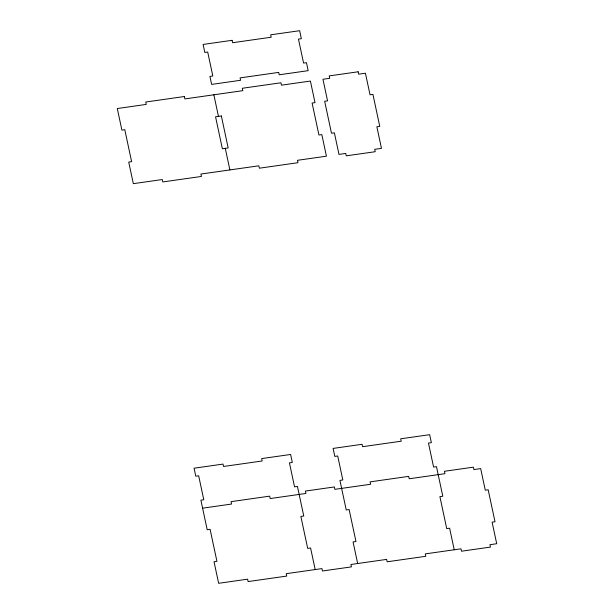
<?xml version="1.0" encoding="UTF-8"?>
<svg xmlns="http://www.w3.org/2000/svg" width="614" height="614" viewBox="0 0 614 614"><rect width="100%" height="100%" fill="white"/><g stroke="black" fill="none" stroke-linecap="round" stroke-linejoin="round"><path stroke-width="0.92" d="M202.597 508.169L231.562 504.048L231.056 501.646L269.676 496.15L270.183 498.553L305.91 493.464L305.396 491.07L334.361 486.948L334.876 489.343L370.603 484.262L370.088 481.867L408.709 476.372L409.223 478.766L444.95 473.686L444.436 471.283L473.402 467.162L473.916 469.564L480.67 468.597L485.275 490.179L488.176 489.765L494.999 521.739L492.106 522.153L496.711 543.728L489.949 544.695L490.463 547.089L461.498 551.211L460.984 548.816L425.264 553.897L425.771 556.299L387.15 561.795L386.636 559.392L350.916 564.481L351.423 566.875L322.457 570.997L321.951 568.602L286.224 573.683L286.738 576.078L248.117 581.573L247.603 579.179L218.638 583.3L214.033 561.718L216.926 561.311L210.103 529.337L207.202 529.752L200.893 500.172L203.787 499.765L198.667 475.789L195.774 476.195L194.07 468.206L223.036 464.084L223.542 466.479L262.163 460.984L261.656 458.589L290.622 454.467L292.325 462.457L289.432 462.872L294.551 486.848L297.445 486.434L303.761 516.013L300.86 516.42L307.683 548.394L310.584 547.98L315.189 569.562M454.23 549.776L449.617 528.193L446.723 528.608L439.9 496.634L442.794 496.227L436.485 466.655L433.584 467.062L428.465 443.085L431.366 442.671L429.654 434.681L400.689 438.803L401.203 441.197L362.582 446.693L362.068 444.298L333.103 448.42L334.807 456.409L337.708 456.002L342.827 479.979L339.926 480.394L346.242 509.965L349.136 509.551L355.966 541.525L353.065 541.932L357.67 563.514M213.841 94.794L218.454 116.376M225.277 148.342L229.882 169.924M232.061 40.317L203.096 44.438L204.8 52.436L207.701 52.021L212.812 75.998L209.919 76.412L211.623 84.402L240.588 80.28L240.082 77.886L278.702 72.391L279.216 74.785L308.182 70.664L306.47 62.674L303.577 63.081L298.458 39.104L301.351 38.69L299.647 30.7L270.682 34.821L271.196 37.216L232.576 42.719L232.061 40.317M184.369 96.521L145.741 102.016L146.255 104.411L117.289 108.532L121.894 130.114L124.795 129.7L131.619 161.674L128.725 162.081L133.33 183.663L162.296 179.541L162.802 181.944L201.43 176.448L200.916 174.046L258.847 165.803L259.361 168.198L297.982 162.702L297.468 160.308L326.433 156.186L321.828 134.604L318.935 135.019L312.104 103.045L315.005 102.638L310.4 81.056L281.435 85.177L280.92 82.775L242.3 88.27L242.806 90.672L184.875 98.915L184.369 96.521M358.162 71.784L329.196 75.906L329.71 78.308L322.949 79.267L327.554 100.85L324.66 101.264L331.483 133.23L334.377 132.816L338.989 154.398L345.743 153.439L346.258 155.833L375.223 151.712L374.709 149.317L381.471 148.358L376.866 126.776L379.759 126.361L372.936 94.387L370.042 94.802L365.43 73.219L358.676 74.187L358.162 71.784M221.347 115.962L215.552 116.783L222.375 148.757L228.17 147.936L221.347 115.962"/></g></svg>
